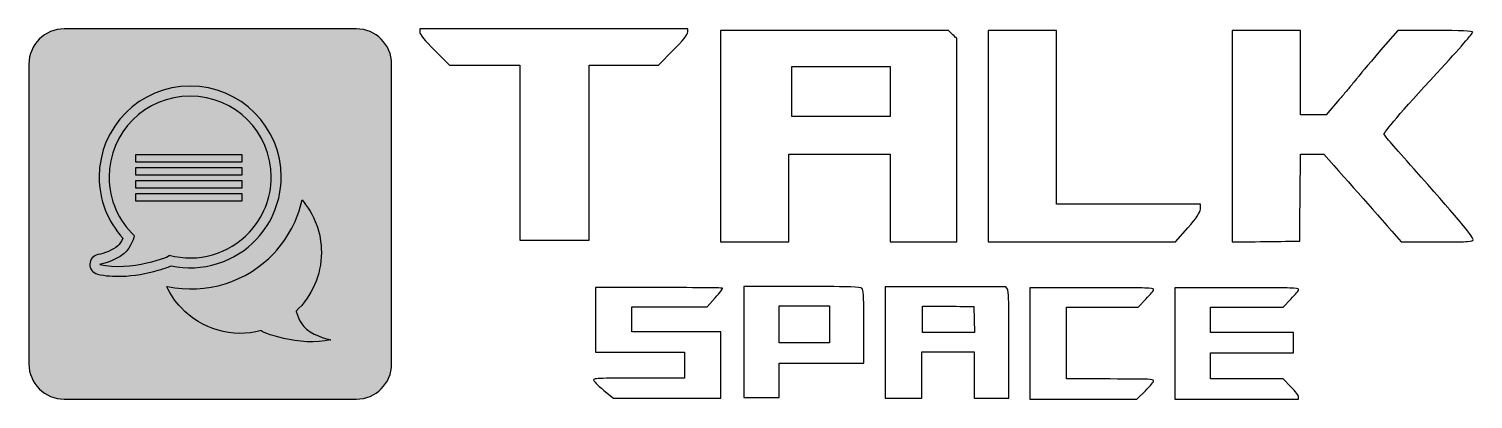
# Model space of a CAD drawing. Header units: millimetres. Extents: x -19.5 to 19.5, y -5 to 5.
import ezdxf

# ---------------------------------------------------------------- set-up
doc = ezdxf.new("R2010")
doc.units = ezdxf.units.MM
doc.header["$MEASUREMENT"] = 0
doc.layers.add('Layer 1', color=7, linetype='Continuous')

msp = doc.modelspace()

# ---------------------------------------------------------------- hatches: boundary and pattern name
at = {"layer": 'Layer 1', "true_color": 0x3b9df6}
h = msp.add_hatch(color=153, dxfattribs=at)
edge = h.paths.add_edge_path()
edge.add_spline(control_points=[(-18.5144, 5), (-18.5144, 5), (-10.6368, 5), (-10.6368, 5), (-10.1139, 5), (-9.6861, 4.5722), (-9.6861, 4.0493), (-9.6861, 4.0493), (-9.6861, -4.0493), (-9.6861, -4.0493), (-9.6861, -4.5722), (-10.1139, -5), (-10.6368, -5), (-10.6368, -5), (-18.5144, -5), (-18.5144, -5), (-19.0373, -5), (-19.4651, -4.5722), (-19.4651, -4.0493), (-19.4651, -4.0493), (-19.4651, 4.0493), (-19.4651, 4.0493), (-19.4651, 4.5722), (-19.0373, 5), (-18.5144, 5)], knot_values=[0, 0, 0, 0, 0.125, 0.125, 0.125, 0.25, 0.25, 0.25, 0.375, 0.375, 0.375, 0.5, 0.5, 0.5, 0.625, 0.625, 0.625, 0.75, 0.75, 0.75, 0.875, 0.875, 0.875, 1, 1, 1, 1], degree=3, periodic=1)
at = {"layer": 'Layer 1', "true_color": 0x015079}
h = msp.add_hatch(color=146, dxfattribs=at)
edge = h.paths.add_edge_path()
edge.add_spline(control_points=[(-15.6337, -1.3994), (-15.6481, -1.4058), (-15.6627, -1.412), (-15.6771, -1.4179), (-15.7743, -1.4576), (-15.8768, -1.4902), (-15.9777, -1.5191), (-16.2935, -1.6094), (-16.6346, -1.67), (-16.963, -1.6813), (-17.182, -1.6887), (-17.4069, -1.6741), (-17.62, -1.6203), (-17.7432, -1.5892), (-17.8259, -1.4795), (-17.822, -1.3525), (-17.818, -1.2254), (-17.7286, -1.1211), (-17.6046, -1.0978), (-17.4336, -1.0647), (-17.2036, -0.9739), (-17.0703, -0.8631), (-17.0162, -0.8181), (-16.9663, -0.7357), (-16.9299, -0.6542), (-17.3418, -0.2033), (-17.571, 0.3835), (-17.571, 0.9995), (-17.571, 2.3544), (-16.4725, 3.4529), (-15.1175, 3.4529), (-13.7625, 3.4529), (-12.664, 2.3544), (-12.664, 0.9995), (-12.664, 0.3763), (-12.8984, -0.2188), (-13.3236, -0.6743), (-13.9123, -1.305), (-14.7955, -1.5789), (-15.6337, -1.3994)], knot_values=[0, 0, 0, 0, 0.0769231, 0.0769231, 0.0769231, 0.1538462, 0.1538462, 0.1538462, 0.2307692, 0.2307692, 0.2307692, 0.3076923, 0.3076923, 0.3076923, 0.3846154, 0.3846154, 0.3846154, 0.4615385, 0.4615385, 0.4615385, 0.5384615, 0.5384615, 0.5384615, 0.6153846, 0.6153846, 0.6153846, 0.6923077, 0.6923077, 0.6923077, 0.7692308, 0.7692308, 0.7692308, 0.8461538, 0.8461538, 0.8461538, 0.9230769, 0.9230769, 0.9230769, 1, 1, 1, 1], degree=3, periodic=1)
h = msp.add_hatch(color=146, dxfattribs=at)
edge = h.paths.add_edge_path()
edge.add_spline(control_points=[(-15.1175, 3.1852), (-13.9103, 3.1852), (-12.9317, 2.2067), (-12.9317, 0.9995), (-12.9317, 0.4231), (-13.1548, -0.1012), (-13.5193, -0.4917), (-14.0717, -1.0836), (-14.9054, -1.3204), (-15.6841, -1.112), (-15.6841, -1.112), (-15.6837, -1.1123), (-15.6837, -1.1123), (-15.6063, -1.138), (-16.7517, -1.5635), (-17.5544, -1.3608), (-17.5544, -1.3608), (-17.1602, -1.2857), (-16.8992, -1.069), (-16.704, -0.9067), (-16.6221, -0.586), (-16.6221, -0.586), (-16.6221, -0.586), (-16.6221, -0.586), (-16.6221, -0.586), (-17.0416, -0.1877), (-17.3033, 0.3753), (-17.3033, 0.9995), (-17.3033, 2.2067), (-16.3247, 3.1852), (-15.1175, 3.1852)], knot_values=[0, 0, 0, 0, 0.1, 0.1, 0.1, 0.2, 0.2, 0.2, 0.3, 0.3, 0.3, 0.4, 0.4, 0.4, 0.5, 0.5, 0.5, 0.6, 0.6, 0.6, 0.7, 0.7, 0.7, 0.8, 0.8, 0.8, 0.9, 0.9, 0.9, 1, 1, 1, 1], degree=3, periodic=1)
h = msp.add_hatch(color=146, dxfattribs=at)
edge = h.paths.add_edge_path()
edge.add_spline(control_points=[(-16.5885, 1.596), (-16.5885, 1.596), (-13.7193, 1.596), (-13.7193, 1.596), (-13.7193, 1.596), (-13.7193, 1.4092), (-13.7193, 1.4092), (-13.7193, 1.4092), (-16.5885, 1.4092), (-16.5885, 1.4092), (-16.5885, 1.4092), (-16.5885, 1.596), (-16.5885, 1.596)], knot_values=[0, 0, 0, 0, 0.25, 0.25, 0.25, 0.5, 0.5, 0.5, 0.75, 0.75, 0.75, 1, 1, 1, 1], degree=3, periodic=1)
h = msp.add_hatch(color=146, dxfattribs=at)
edge = h.paths.add_edge_path()
edge.add_spline(control_points=[(-16.5885, 1.2457), (-16.5885, 1.2457), (-13.7193, 1.2457), (-13.7193, 1.2457), (-13.7193, 1.2457), (-13.7193, 1.059), (-13.7193, 1.059), (-13.7193, 1.059), (-16.5885, 1.059), (-16.5885, 1.059), (-16.5885, 1.059), (-16.5885, 1.2457), (-16.5885, 1.2457)], knot_values=[0, 0, 0, 0, 0.25, 0.25, 0.25, 0.5, 0.5, 0.5, 0.75, 0.75, 0.75, 1, 1, 1, 1], degree=3, periodic=1)
h = msp.add_hatch(color=146, dxfattribs=at)
edge = h.paths.add_edge_path()
edge.add_spline(control_points=[(-16.5885, 0.8955), (-16.5885, 0.8955), (-13.7193, 0.8955), (-13.7193, 0.8955), (-13.7193, 0.8955), (-13.7193, 0.7088), (-13.7193, 0.7088), (-13.7193, 0.7088), (-16.5885, 0.7088), (-16.5885, 0.7088), (-16.5885, 0.7088), (-16.5885, 0.8955), (-16.5885, 0.8955)], knot_values=[0, 0, 0, 0, 0.25, 0.25, 0.25, 0.5, 0.5, 0.5, 0.75, 0.75, 0.75, 1, 1, 1, 1], degree=3, periodic=1)
h = msp.add_hatch(color=146, dxfattribs=at)
edge = h.paths.add_edge_path()
edge.add_spline(control_points=[(-16.5885, 0.5453), (-16.5885, 0.5453), (-13.7193, 0.5453), (-13.7193, 0.5453), (-13.7193, 0.5453), (-13.7193, 0.3585), (-13.7193, 0.3585), (-13.7193, 0.3585), (-16.5885, 0.3585), (-16.5885, 0.3585), (-16.5885, 0.3585), (-16.5885, 0.5453), (-16.5885, 0.5453)], knot_values=[0, 0, 0, 0, 0.25, 0.25, 0.25, 0.5, 0.5, 0.5, 0.75, 0.75, 0.75, 1, 1, 1, 1], degree=3, periodic=1)
h = msp.add_hatch(color=146, dxfattribs=at)
edge = h.paths.add_edge_path()
edge.add_spline(control_points=[(-12.8546, -1.0553), (-13.5871, -1.8401), (-14.6861, -2.181), (-15.7292, -1.9575), (-15.7348, -1.96), (-15.7404, -1.9625), (-15.7461, -1.9649), (-15.6485, -2.173), (-15.5191, -2.3632), (-15.3642, -2.5291), (-14.8118, -3.1211), (-13.9781, -3.3579), (-13.1998, -3.1497), (-13.2772, -3.1755), (-12.1319, -3.601), (-11.3291, -3.3982), (-11.3291, -3.3982), (-11.7234, -3.3232), (-11.9843, -3.1065), (-12.1795, -2.9441), (-12.2614, -2.6234), (-12.2614, -2.6234), (-11.8419, -2.2252), (-11.5802, -1.6622), (-11.5802, -1.038), (-11.5802, -0.4967), (-11.777, -0.0014), (-12.1028, 0.3803), (-12.2181, -0.1534), (-12.4754, -0.649), (-12.8546, -1.0553)], knot_values=[0, 0, 0, 0, 0.1, 0.1, 0.1, 0.2, 0.2, 0.2, 0.3, 0.3, 0.3, 0.4, 0.4, 0.4, 0.5, 0.5, 0.5, 0.6, 0.6, 0.6, 0.7, 0.7, 0.7, 0.8, 0.8, 0.8, 0.9, 0.9, 0.9, 1, 1, 1, 1], degree=3, periodic=1)

# ---------------------------------------------------------------- linework, layer by layer
at = {"layer": 'Layer 1', "color": 153}
for points, knots in [([(-18.5144, 5), (-18.5144, 5), (-10.6368, 5), (-10.6368, 5), (-10.1139, 5), (-9.6861, 4.5722), (-9.6861, 4.0493), (-9.6861, 4.0493), (-9.6861, -4.0493), (-9.6861, -4.0493), (-9.6861, -4.5722), (-10.1139, -5), (-10.6368, -5), (-10.6368, -5), (-18.5144, -5), (-18.5144, -5), (-19.0373, -5), (-19.4651, -4.5722), (-19.4651, -4.0493), (-19.4651, -4.0493), (-19.4651, 4.0493), (-19.4651, 4.0493), (-19.4651, 4.5722), (-19.0373, 5), (-18.5144, 5)], [0, 0, 0, 0, 0.125, 0.125, 0.125, 0.25, 0.25, 0.25, 0.375, 0.375, 0.375, 0.5, 0.5, 0.5, 0.625, 0.625, 0.625, 0.75, 0.75, 0.75, 0.875, 0.875, 0.875, 1, 1, 1, 1]), ([(-4.1907, -3.7293), (-4.1907, -3.7293), (-4.1907, -1.9878), (-4.1907, -1.9878), (-4.1907, -1.9878), (-2.4776, -1.9878), (-2.4776, -1.9878), (-1.3355, -1.9878), (-0.7645, -1.9935), (-0.7645, -2.0049), (-0.7645, -2.0238), (-0.8326, -2.1107), (-0.9687, -2.2658), (-0.9687, -2.2658), (-1.1786, -2.504), (-1.1786, -2.504), (-1.1786, -2.504), (-3.215, -2.504), (-3.215, -2.504), (-3.215, -2.504), (-3.215, -3.1847), (-3.215, -3.1847), (-3.215, -3.1847), (-0.8156, -3.1847), (-0.8156, -3.1847), (-0.8156, -3.1847), (-0.8156, -4.9772), (-0.8156, -4.9772), (-0.8156, -4.9772), (-3.7029, -4.9772), (-3.7029, -4.9772), (-3.7029, -4.9772), (-3.9695, -4.7617), (-3.9695, -4.7617), (-4.151, -4.6029), (-4.2418, -4.5102), (-4.2418, -4.4837), (-4.2418, -4.4724), (-4.2332, -4.4639), (-4.2162, -4.4582), (-4.1992, -4.4525), (-4.1453, -4.4469), (-4.0546, -4.4412), (-3.9638, -4.4355), (-3.8447, -4.4327), (-3.6972, -4.4327), (-3.5497, -4.4327), (-3.3247, -4.4327), (-3.0222, -4.4327), (-3.0222, -4.4327), (-1.7969, -4.4327), (-1.7969, -4.4327), (-1.7969, -4.4327), (-1.7969, -3.7293), (-1.7969, -3.7293), (-1.7969, -3.7293), (-4.1907, -3.7293), (-4.1907, -3.7293)], [0, 0, 0, 0, 0.0526316, 0.0526316, 0.0526316, 0.1052632, 0.1052632, 0.1052632, 0.1578947, 0.1578947, 0.1578947, 0.2105263, 0.2105263, 0.2105263, 0.2631579, 0.2631579, 0.2631579, 0.3157895, 0.3157895, 0.3157895, 0.3684211, 0.3684211, 0.3684211, 0.4210526, 0.4210526, 0.4210526, 0.4736842, 0.4736842, 0.4736842, 0.5263158, 0.5263158, 0.5263158, 0.5789474, 0.5789474, 0.5789474, 0.6315789, 0.6315789, 0.6315789, 0.6842105, 0.6842105, 0.6842105, 0.7368421, 0.7368421, 0.7368421, 0.7894737, 0.7894737, 0.7894737, 0.8421053, 0.8421053, 0.8421053, 0.8947368, 0.8947368, 0.8947368, 0.9473684, 0.9473684, 0.9473684, 1, 1, 1, 1]), ([(-0.1973, -4.9546), (-0.1973, -4.9546), (-0.1973, -1.9595), (-0.1973, -1.9595), (-0.1973, -1.9595), (1.374, -1.9595), (1.374, -1.9595), (2.0774, -1.9595), (2.517, -1.9623), (2.6929, -1.968), (2.8687, -1.9737), (2.968, -1.9859), (2.9907, -2.0049), (3.0134, -2.0238), (3.0275, -2.0871), (3.0332, -2.1949), (3.0389, -2.3027), (3.0417, -2.5835), (3.0417, -3.0373), (3.0417, -3.0373), (3.0417, -4.0243), (3.0417, -4.0243), (3.0417, -4.0243), (0.7557, -4.0243), (0.7557, -4.0243), (0.7557, -4.0243), (0.7557, -4.9546), (0.7557, -4.9546), (0.7557, -4.9546), (-0.1973, -4.9546), (-0.1973, -4.9546)], [0, 0, 0, 0, 0.1, 0.1, 0.1, 0.2, 0.2, 0.2, 0.3, 0.3, 0.3, 0.4, 0.4, 0.4, 0.5, 0.5, 0.5, 0.6, 0.6, 0.6, 0.7, 0.7, 0.7, 0.8, 0.8, 0.8, 0.9, 0.9, 0.9, 1, 1, 1, 1]), ([(3.6146, -4.9772), (3.6146, -4.9772), (3.6146, -1.9651), (3.6146, -1.9651), (3.6146, -1.9651), (6.865, -1.9651), (6.865, -1.9651), (6.865, -1.9651), (6.9103, -2.0275), (6.9103, -2.0275), (6.9293, -2.054), (6.9406, -2.1457), (6.9444, -2.3027), (6.9482, -2.4596), (6.9501, -2.869), (6.9501, -3.5308), (6.9501, -3.5308), (6.9501, -4.9772), (6.9501, -4.9772), (6.9501, -4.9772), (6.0198, -4.9772), (6.0198, -4.9772), (6.0198, -4.9772), (6.0198, -3.718), (6.0198, -3.718), (6.0198, -3.718), (4.6016, -3.718), (4.6016, -3.718), (4.6016, -3.718), (4.6016, -4.9772), (4.6016, -4.9772), (4.6016, -4.9772), (3.6146, -4.9772), (3.6146, -4.9772)], [0, 0, 0, 0, 0.0909091, 0.0909091, 0.0909091, 0.1818182, 0.1818182, 0.1818182, 0.2727273, 0.2727273, 0.2727273, 0.3636364, 0.3636364, 0.3636364, 0.4545455, 0.4545455, 0.4545455, 0.5454545, 0.5454545, 0.5454545, 0.6363636, 0.6363636, 0.6363636, 0.7272727, 0.7272727, 0.7272727, 0.8181818, 0.8181818, 0.8181818, 0.9090909, 0.9090909, 0.9090909, 1, 1, 1, 1]), ([(7.5173, -4.9999), (7.5173, -4.9999), (7.5173, -1.9935), (7.5173, -1.9935), (7.5173, -1.9935), (9.185, -1.9935), (9.185, -1.9935), (9.983, -1.9935), (10.4604, -1.9954), (10.6173, -1.9992), (10.7743, -2.003), (10.8528, -2.0162), (10.8528, -2.0389), (10.8528, -2.0729), (10.7828, -2.1599), (10.6429, -2.2998), (10.6429, -2.2998), (10.433, -2.5154), (10.433, -2.5154), (10.433, -2.5154), (8.5043, -2.5154), (8.5043, -2.5154), (8.5043, -2.5154), (8.5043, -4.4554), (8.5043, -4.4554), (8.5043, -4.4554), (9.6785, -4.4554), (9.6785, -4.4554), (10.2382, -4.4554), (10.5739, -4.4573), (10.6854, -4.461), (10.797, -4.4648), (10.8528, -4.4781), (10.8528, -4.5008), (10.8528, -4.5348), (10.779, -4.6256), (10.6315, -4.773), (10.6315, -4.773), (10.4046, -4.9999), (10.4046, -4.9999), (10.4046, -4.9999), (7.5173, -4.9999), (7.5173, -4.9999)], [0, 0, 0, 0, 0.0714286, 0.0714286, 0.0714286, 0.1428571, 0.1428571, 0.1428571, 0.2142857, 0.2142857, 0.2142857, 0.2857143, 0.2857143, 0.2857143, 0.3571429, 0.3571429, 0.3571429, 0.4285714, 0.4285714, 0.4285714, 0.5, 0.5, 0.5, 0.5714286, 0.5714286, 0.5714286, 0.6428571, 0.6428571, 0.6428571, 0.7142857, 0.7142857, 0.7142857, 0.7857143, 0.7857143, 0.7857143, 0.8571429, 0.8571429, 0.8571429, 0.9285714, 0.9285714, 0.9285714, 1, 1, 1, 1]), ([(11.4257, -4.9999), (11.4257, -4.9999), (11.4257, -1.9935), (11.4257, -1.9935), (11.4257, -1.9935), (13.0934, -1.9935), (13.0934, -1.9935), (13.8914, -1.9935), (14.3688, -1.9954), (14.5257, -1.9992), (14.6827, -2.003), (14.7612, -2.0162), (14.7612, -2.0389), (14.7612, -2.0729), (14.6912, -2.1599), (14.5513, -2.2998), (14.5513, -2.2998), (14.3414, -2.5154), (14.3414, -2.5154), (14.3414, -2.5154), (12.3844, -2.5154), (12.3844, -2.5154), (12.3844, -2.5154), (12.3844, -3.1961), (12.3844, -3.1961), (12.3844, -3.1961), (14.625, -3.1961), (14.625, -3.1961), (14.625, -3.1961), (14.625, -3.7463), (14.625, -3.7463), (14.625, -3.7463), (12.3844, -3.7463), (12.3844, -3.7463), (12.3844, -3.7463), (12.3844, -4.4554), (12.3844, -4.4554), (12.3844, -4.4554), (14.3414, -4.4554), (14.3414, -4.4554), (14.3414, -4.4554), (14.5513, -4.6653), (14.5513, -4.6653), (14.6912, -4.8052), (14.7612, -4.8959), (14.7612, -4.9375), (14.7612, -4.9375), (14.7612, -4.9999), (14.7612, -4.9999), (14.7612, -4.9999), (11.4257, -4.9999), (11.4257, -4.9999)], [0, 0, 0, 0, 0.0588235, 0.0588235, 0.0588235, 0.1176471, 0.1176471, 0.1176471, 0.1764706, 0.1764706, 0.1764706, 0.2352941, 0.2352941, 0.2352941, 0.2941176, 0.2941176, 0.2941176, 0.3529412, 0.3529412, 0.3529412, 0.4117647, 0.4117647, 0.4117647, 0.4705882, 0.4705882, 0.4705882, 0.5294118, 0.5294118, 0.5294118, 0.5882353, 0.5882353, 0.5882353, 0.6470588, 0.6470588, 0.6470588, 0.7058824, 0.7058824, 0.7058824, 0.7647059, 0.7647059, 0.7647059, 0.8235294, 0.8235294, 0.8235294, 0.8823529, 0.8823529, 0.8823529, 0.9411765, 0.9411765, 0.9411765, 1, 1, 1, 1]), ([(2.1171, -3.4797), (2.1171, -3.4797), (2.1171, -2.4757), (2.1171, -2.4757), (2.1171, -2.4757), (0.7557, -2.4757), (0.7557, -2.4757), (0.7557, -2.4757), (0.7557, -3.4797), (0.7557, -3.4797), (0.7557, -3.4797), (2.1171, -3.4797), (2.1171, -3.4797)], [0, 0, 0, 0, 0.25, 0.25, 0.25, 0.5, 0.5, 0.5, 0.75, 0.75, 0.75, 1, 1, 1, 1]), ([(6.0141, -2.8444), (6.0141, -2.8444), (6.0084, -2.4984), (6.0084, -2.4984), (5.8534, -2.4946), (5.6227, -2.4927), (5.3164, -2.4927), (5.0101, -2.4927), (4.7794, -2.4908), (4.6243, -2.487), (4.6243, -2.487), (4.6243, -3.1961), (4.6243, -3.1961), (4.6243, -3.1961), (6.0254, -3.1961), (6.0254, -3.1961), (6.0254, -3.1961), (6.0141, -2.8444), (6.0141, -2.8444)], [0, 0, 0, 0, 0.1666667, 0.1666667, 0.1666667, 0.3333333, 0.3333333, 0.3333333, 0.5, 0.5, 0.5, 0.6666667, 0.6666667, 0.6666667, 0.8333333, 0.8333333, 0.8333333, 1, 1, 1, 1])]:
    msp.add_open_spline(points, degree=3, knots=knots, dxfattribs=at)
at = {"layer": 'Layer 1', "color": 146}
for points, knots in [([(-8.9289, 4.9064), (-8.9289, 4.9064), (-8.9289, 5), (-8.9289, 5), (-8.9289, 5), (-1.7049, 5), (-1.7049, 5), (-1.7049, 5), (-1.7049, 4.9149), (-1.7049, 4.9149), (-1.7049, 4.8468), (-1.8353, 4.6823), (-2.0963, 4.4214), (-2.0963, 4.4214), (-2.4962, 4.0215), (-2.4962, 4.0215), (-2.4962, 4.0215), (-4.3596, 4.0215), (-4.3596, 4.0215), (-4.3596, 4.0215), (-4.3596, -0.7095), (-4.3596, -0.7095), (-4.3596, -0.7095), (-6.2316, -0.7095), (-6.2316, -0.7095), (-6.2316, -0.7095), (-6.2316, 4.0215), (-6.2316, 4.0215), (-6.2316, 4.0215), (-8.1291, 4.0215), (-8.1291, 4.0215), (-8.1291, 4.0215), (-8.529, 4.4214), (-8.529, 4.4214), (-8.7956, 4.688), (-8.9289, 4.8497), (-8.9289, 4.9064)], [0, 0, 0, 0, 0.0833333, 0.0833333, 0.0833333, 0.1666667, 0.1666667, 0.1666667, 0.25, 0.25, 0.25, 0.3333333, 0.3333333, 0.3333333, 0.4166667, 0.4166667, 0.4166667, 0.5, 0.5, 0.5, 0.5833333, 0.5833333, 0.5833333, 0.6666667, 0.6666667, 0.6666667, 0.75, 0.75, 0.75, 0.8333333, 0.8333333, 0.8333333, 0.9166667, 0.9166667, 0.9166667, 1, 1, 1, 1]), ([(-0.82, -0.752), (-0.82, -0.752), (-0.82, 4.9575), (-0.82, 4.9575), (-0.82, 4.9575), (5.3235, 4.9575), (5.3235, 4.9575), (5.3689, 4.9064), (5.4426, 4.8355), (5.5447, 4.7447), (5.5447, 4.7447), (5.5447, -0.752), (5.5447, -0.752), (5.5447, -0.752), (3.7493, -0.752), (3.7493, -0.752), (3.7493, -0.752), (3.7493, 1.6135), (3.7493, 1.6135), (3.7493, 1.6135), (1.018, 1.6135), (1.018, 1.6135), (1.018, 1.6135), (1.018, -0.752), (1.018, -0.752), (1.018, -0.752), (-0.82, -0.752), (-0.82, -0.752)], [0, 0, 0, 0, 0.1111111, 0.1111111, 0.1111111, 0.2222222, 0.2222222, 0.2222222, 0.3333333, 0.3333333, 0.3333333, 0.4444444, 0.4444444, 0.4444444, 0.5555556, 0.5555556, 0.5555556, 0.6666667, 0.6666667, 0.6666667, 0.7777778, 0.7777778, 0.7777778, 0.8888889, 0.8888889, 0.8888889, 1, 1, 1, 1]), ([(6.3955, -0.752), (6.3955, -0.752), (6.3955, 4.9575), (6.3955, 4.9575), (6.3955, 4.9575), (8.2335, 4.9575), (8.2335, 4.9575), (8.2335, 4.9575), (8.2335, 0.2691), (8.2335, 0.2691), (8.2335, 0.2691), (12.1135, 0.2691), (12.1135, 0.2691), (12.1135, 0.2691), (12.1135, 0.1329), (12.1135, 0.1329), (12.1135, 0.0478), (12.0001, -0.1224), (11.7732, -0.3776), (11.7732, -0.3776), (11.4413, -0.752), (11.4413, -0.752), (11.4413, -0.752), (6.3955, -0.752), (6.3955, -0.752)], [0, 0, 0, 0, 0.125, 0.125, 0.125, 0.25, 0.25, 0.25, 0.375, 0.375, 0.375, 0.5, 0.5, 0.5, 0.625, 0.625, 0.625, 0.75, 0.75, 0.75, 0.875, 0.875, 0.875, 1, 1, 1, 1]), ([(12.9729, -0.752), (12.9729, -0.752), (12.9729, 4.9575), (12.9729, 4.9575), (12.9729, 4.9575), (14.8109, 4.9575), (14.8109, 4.9575), (14.8109, 4.9575), (14.8109, 2.6771), (14.8109, 2.6771), (14.8109, 2.6771), (15.5001, 2.6771), (15.5001, 2.6771), (15.5001, 2.6771), (15.8575, 3.094), (15.8575, 3.094), (15.9199, 3.1621), (15.9851, 3.2372), (16.0532, 3.3195), (16.1212, 3.4017), (16.1865, 3.4812), (16.2489, 3.5577), (16.3113, 3.6343), (16.3481, 3.6811), (16.3595, 3.6981), (16.3935, 3.7435), (16.5977, 3.9846), (16.9721, 4.4214), (16.9721, 4.4214), (17.4401, 4.9575), (17.4401, 4.9575), (17.4401, 4.9575), (18.4527, 4.9575), (18.4527, 4.9575), (19.122, 4.9575), (19.4567, 4.9404), (19.4567, 4.9064), (19.4567, 4.878), (19.1334, 4.5093), (18.4867, 3.8002), (17.5224, 2.7508), (17.0487, 2.2006), (17.0657, 2.1495), (17.0771, 2.1212), (17.3465, 1.8092), (17.8741, 1.2135), (18.9348, 0.0223), (19.4652, -0.613), (19.4652, -0.6925), (19.4652, -0.7208), (19.4156, -0.7378), (19.3163, -0.7435), (19.2171, -0.7492), (18.9434, -0.752), (18.4952, -0.752), (18.4952, -0.752), (17.5252, -0.752), (17.5252, -0.752), (16.8502, 0.0251), (16.1553, 0.8136), (15.4405, 1.6135), (15.4405, 1.6135), (14.8109, 1.6135), (14.8109, 1.6135), (14.8109, 1.3525), (14.808, 0.9611), (14.8024, 0.4392), (14.7967, -0.0827), (14.7938, -0.4741), (14.7938, -0.735), (14.5896, -0.735), (14.2847, -0.7378), (13.8791, -0.7435), (13.4736, -0.7492), (13.1715, -0.752), (12.9729, -0.752)], [0, 0, 0, 0, 0.04, 0.04, 0.04, 0.08, 0.08, 0.08, 0.12, 0.12, 0.12, 0.16, 0.16, 0.16, 0.2, 0.2, 0.2, 0.24, 0.24, 0.24, 0.28, 0.28, 0.28, 0.32, 0.32, 0.32, 0.36, 0.36, 0.36, 0.4, 0.4, 0.4, 0.44, 0.44, 0.44, 0.48, 0.48, 0.48, 0.52, 0.52, 0.52, 0.56, 0.56, 0.56, 0.6, 0.6, 0.6, 0.64, 0.64, 0.64, 0.68, 0.68, 0.68, 0.72, 0.72, 0.72, 0.76, 0.76, 0.76, 0.8, 0.8, 0.8, 0.84, 0.84, 0.84, 0.88, 0.88, 0.88, 0.92, 0.92, 0.92, 0.96, 0.96, 0.96, 1, 1, 1, 1]), ([(3.7493, 2.6345), (3.7493, 2.6345), (3.7493, 3.9789), (3.7493, 3.9789), (3.7493, 3.9789), (1.1031, 3.9789), (1.1031, 3.9789), (1.1031, 3.9789), (1.1031, 2.6345), (1.1031, 2.6345), (1.1031, 2.6345), (3.7493, 2.6345), (3.7493, 2.6345)], [0, 0, 0, 0, 0.25, 0.25, 0.25, 0.5, 0.5, 0.5, 0.75, 0.75, 0.75, 1, 1, 1, 1]), ([(-15.6337, -1.3994), (-15.6481, -1.4058), (-15.6627, -1.412), (-15.6771, -1.4179), (-15.7743, -1.4576), (-15.8768, -1.4902), (-15.9777, -1.5191), (-16.2935, -1.6094), (-16.6346, -1.67), (-16.963, -1.6813), (-17.182, -1.6887), (-17.4069, -1.6741), (-17.62, -1.6203), (-17.7432, -1.5892), (-17.8259, -1.4795), (-17.822, -1.3525), (-17.818, -1.2254), (-17.7286, -1.1211), (-17.6046, -1.0978), (-17.4336, -1.0647), (-17.2036, -0.9739), (-17.0703, -0.8631), (-17.0162, -0.8181), (-16.9663, -0.7357), (-16.9299, -0.6542), (-17.3418, -0.2033), (-17.571, 0.3835), (-17.571, 0.9995), (-17.571, 2.3544), (-16.4725, 3.4529), (-15.1175, 3.4529), (-13.7625, 3.4529), (-12.664, 2.3544), (-12.664, 0.9995), (-12.664, 0.3763), (-12.8984, -0.2188), (-13.3236, -0.6743), (-13.9123, -1.305), (-14.7955, -1.5789), (-15.6337, -1.3994)], [0, 0, 0, 0, 0.0769231, 0.0769231, 0.0769231, 0.1538462, 0.1538462, 0.1538462, 0.2307692, 0.2307692, 0.2307692, 0.3076923, 0.3076923, 0.3076923, 0.3846154, 0.3846154, 0.3846154, 0.4615385, 0.4615385, 0.4615385, 0.5384615, 0.5384615, 0.5384615, 0.6153846, 0.6153846, 0.6153846, 0.6923077, 0.6923077, 0.6923077, 0.7692308, 0.7692308, 0.7692308, 0.8461538, 0.8461538, 0.8461538, 0.9230769, 0.9230769, 0.9230769, 1, 1, 1, 1]), ([(-15.1175, 3.1852), (-13.9103, 3.1852), (-12.9317, 2.2067), (-12.9317, 0.9995), (-12.9317, 0.4231), (-13.1548, -0.1012), (-13.5193, -0.4917), (-14.0717, -1.0836), (-14.9054, -1.3204), (-15.6841, -1.112), (-15.6841, -1.112), (-15.6837, -1.1123), (-15.6837, -1.1123), (-15.6063, -1.138), (-16.7517, -1.5635), (-17.5544, -1.3608), (-17.5544, -1.3608), (-17.1602, -1.2857), (-16.8992, -1.069), (-16.704, -0.9067), (-16.6221, -0.586), (-16.6221, -0.586), (-16.6221, -0.586), (-16.6221, -0.586), (-16.6221, -0.586), (-17.0416, -0.1877), (-17.3033, 0.3753), (-17.3033, 0.9995), (-17.3033, 2.2067), (-16.3247, 3.1852), (-15.1175, 3.1852)], [0, 0, 0, 0, 0.1, 0.1, 0.1, 0.2, 0.2, 0.2, 0.3, 0.3, 0.3, 0.4, 0.4, 0.4, 0.5, 0.5, 0.5, 0.6, 0.6, 0.6, 0.7, 0.7, 0.7, 0.8, 0.8, 0.8, 0.9, 0.9, 0.9, 1, 1, 1, 1]), ([(-16.5885, 1.596), (-16.5885, 1.596), (-13.7193, 1.596), (-13.7193, 1.596), (-13.7193, 1.596), (-13.7193, 1.4092), (-13.7193, 1.4092), (-13.7193, 1.4092), (-16.5885, 1.4092), (-16.5885, 1.4092), (-16.5885, 1.4092), (-16.5885, 1.596), (-16.5885, 1.596)], [0, 0, 0, 0, 0.25, 0.25, 0.25, 0.5, 0.5, 0.5, 0.75, 0.75, 0.75, 1, 1, 1, 1]), ([(-16.5885, 1.2457), (-16.5885, 1.2457), (-13.7193, 1.2457), (-13.7193, 1.2457), (-13.7193, 1.2457), (-13.7193, 1.059), (-13.7193, 1.059), (-13.7193, 1.059), (-16.5885, 1.059), (-16.5885, 1.059), (-16.5885, 1.059), (-16.5885, 1.2457), (-16.5885, 1.2457)], [0, 0, 0, 0, 0.25, 0.25, 0.25, 0.5, 0.5, 0.5, 0.75, 0.75, 0.75, 1, 1, 1, 1]), ([(-16.5885, 0.8955), (-16.5885, 0.8955), (-13.7193, 0.8955), (-13.7193, 0.8955), (-13.7193, 0.8955), (-13.7193, 0.7088), (-13.7193, 0.7088), (-13.7193, 0.7088), (-16.5885, 0.7088), (-16.5885, 0.7088), (-16.5885, 0.7088), (-16.5885, 0.8955), (-16.5885, 0.8955)], [0, 0, 0, 0, 0.25, 0.25, 0.25, 0.5, 0.5, 0.5, 0.75, 0.75, 0.75, 1, 1, 1, 1]), ([(-16.5885, 0.5453), (-16.5885, 0.5453), (-13.7193, 0.5453), (-13.7193, 0.5453), (-13.7193, 0.5453), (-13.7193, 0.3585), (-13.7193, 0.3585), (-13.7193, 0.3585), (-16.5885, 0.3585), (-16.5885, 0.3585), (-16.5885, 0.3585), (-16.5885, 0.5453), (-16.5885, 0.5453)], [0, 0, 0, 0, 0.25, 0.25, 0.25, 0.5, 0.5, 0.5, 0.75, 0.75, 0.75, 1, 1, 1, 1]), ([(-12.8546, -1.0553), (-13.5871, -1.8401), (-14.6861, -2.181), (-15.7292, -1.9575), (-15.7348, -1.96), (-15.7404, -1.9625), (-15.7461, -1.9649), (-15.6485, -2.173), (-15.5191, -2.3632), (-15.3642, -2.5291), (-14.8118, -3.1211), (-13.9781, -3.3579), (-13.1998, -3.1497), (-13.2772, -3.1755), (-12.1319, -3.601), (-11.3291, -3.3982), (-11.3291, -3.3982), (-11.7234, -3.3232), (-11.9843, -3.1065), (-12.1795, -2.9441), (-12.2614, -2.6234), (-12.2614, -2.6234), (-11.8419, -2.2252), (-11.5802, -1.6622), (-11.5802, -1.038), (-11.5802, -0.4967), (-11.777, -0.0014), (-12.1028, 0.3803), (-12.2181, -0.1534), (-12.4754, -0.649), (-12.8546, -1.0553)], [0, 0, 0, 0, 0.1, 0.1, 0.1, 0.2, 0.2, 0.2, 0.3, 0.3, 0.3, 0.4, 0.4, 0.4, 0.5, 0.5, 0.5, 0.6, 0.6, 0.6, 0.7, 0.7, 0.7, 0.8, 0.8, 0.8, 0.9, 0.9, 0.9, 1, 1, 1, 1])]:
    msp.add_open_spline(points, degree=3, knots=knots, dxfattribs=at)

doc.saveas('drawing.dxf')
